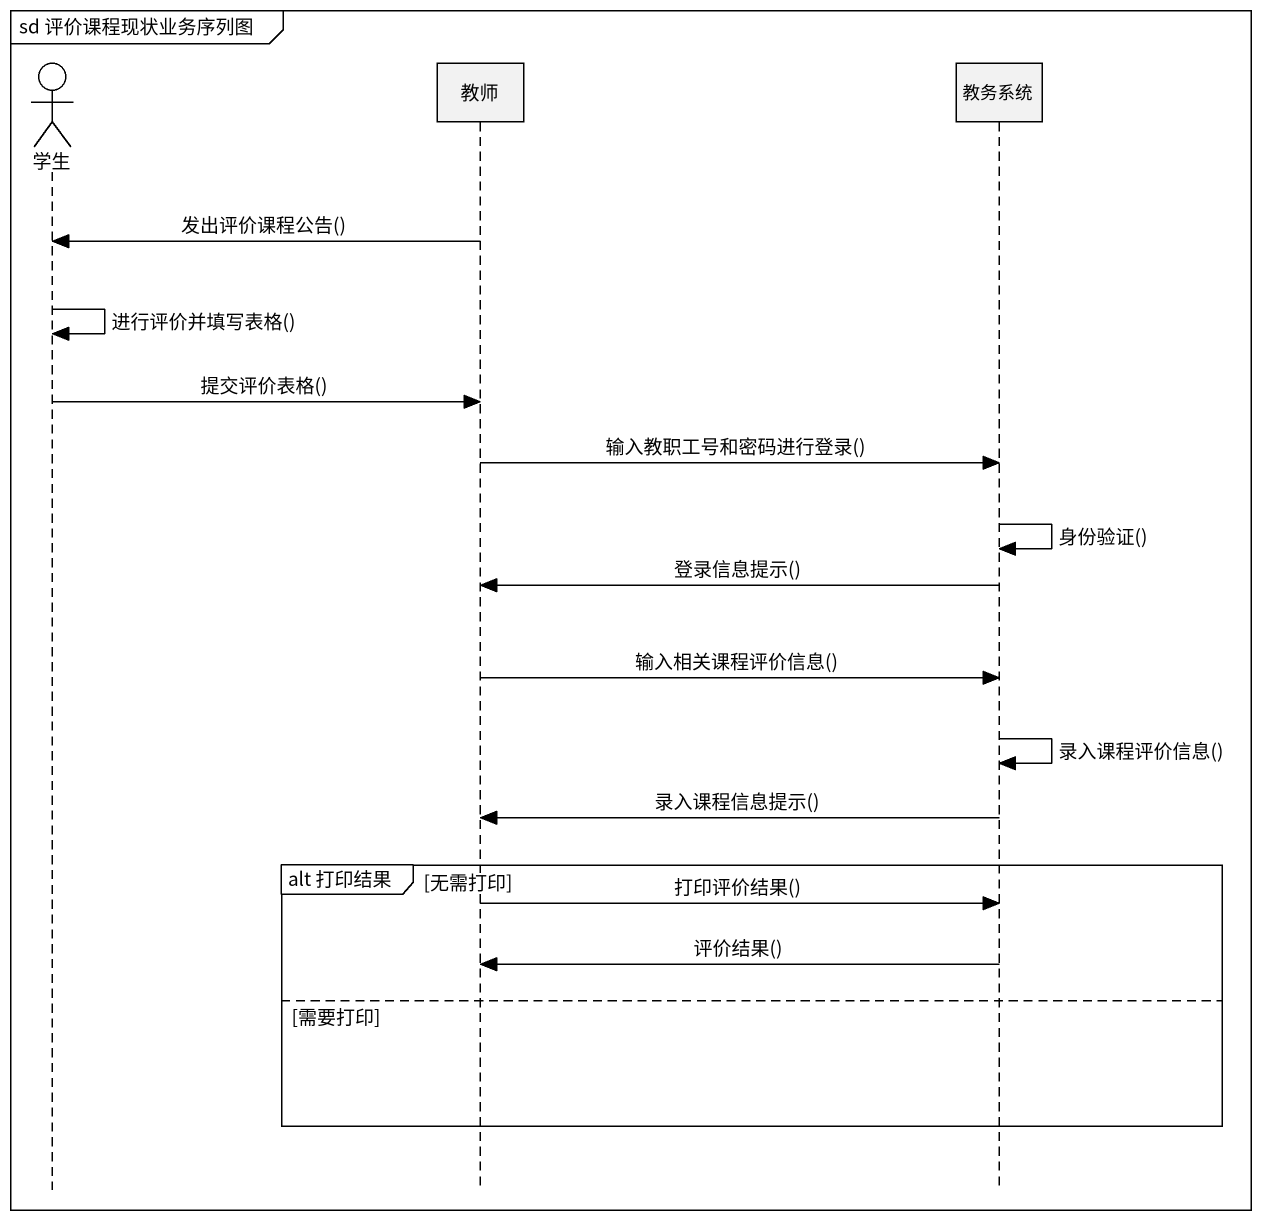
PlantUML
@startuml
mainframe sd 评价课程现状业务序列图
hide footbox
actor 学生
participant 教师
participant 教务系统

教师 -> 学生 : 发出评价课程公告()
学生 -> 学生 : 进行评价并填写表格()
学生 -> 教师 : 提交评价表格()
教师 -> 教务系统 : 输入教职工号和密码进行登录()
教务系统 -> 教务系统 : 身份验证()
教务系统 -> 教师 : 登录信息提示()
教师 -> 教务系统 : 输入相关课程评价信息()
教务系统 -> 教务系统 : 录入课程评价信息()
教务系统 -> 教师 : 录入课程信息提示()
group alt 打印结果 [无需打印]
  教师 -> 教务系统 : 打印评价结果()
  教务系统 -> 教师 : 评价结果()
else 需要打印
end
@enduml
